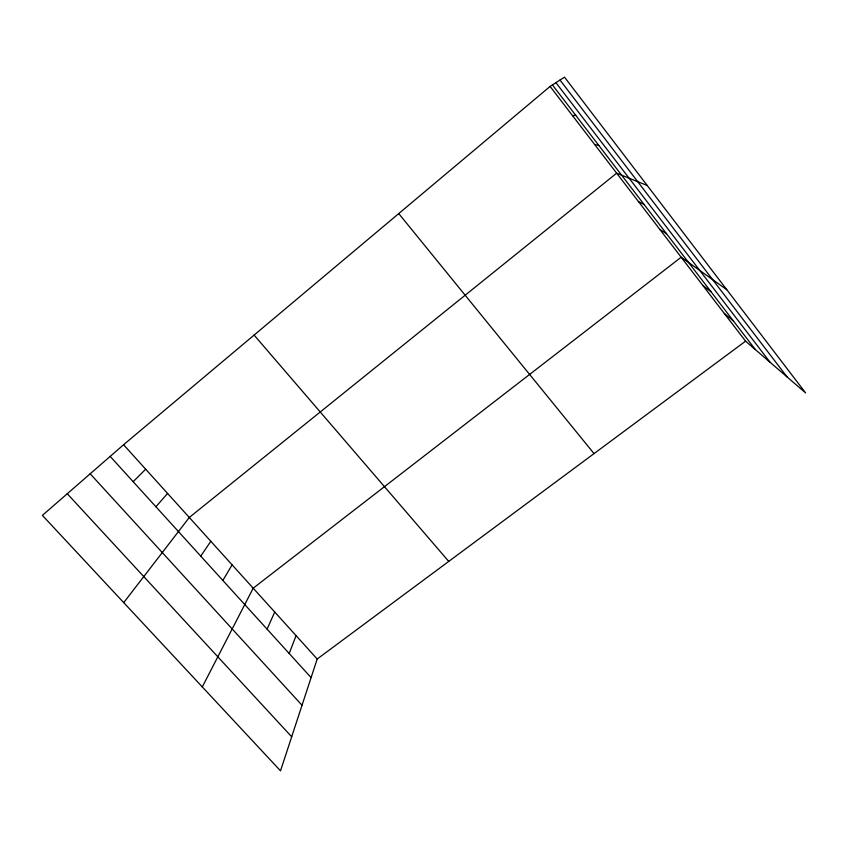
<?xml version="1.0" encoding="UTF-8"?>
<svg xmlns="http://www.w3.org/2000/svg" width="848" height="848" viewBox="0 0 848 848"><rect width="100%" height="100%" fill="white"/><g stroke="black" fill="none" stroke-linecap="round" stroke-linejoin="round"><path stroke-width="1.27" d="M745.583 341.161L317.194 659.013L280.518 770.843L42.4 515.383L123.575 444.734L550.098 86.432L564.503 77.157L805.6 392.91L745.583 341.161L550.098 86.432M289.2 653.501L296.069 635.629M267.088 629.152L274.731 612.023M202.29 686.922L253.202 588.183L681.177 257.23L726.778 289.687M222.865 580.467L232.098 564.832M200.764 556.129L210.802 541.268M123.723 602.631L189.295 517.471L616.666 173.172L647.236 185.511M155.915 506.754L167.597 493.451M133.157 481.696L145.686 469.209M572.517 115.646L575.739 115.339M594.713 144.563L598.805 145.421M638.396 201.485L644.183 204.601M659.903 229.501L666.507 233.709M702.875 285.5L711.101 291.86M724.34 313.474L733.361 320.883M67.268 493.737L291.691 736.795M90.185 473.799L302.026 705.26M110.176 456.394L311.099 677.616M123.575 444.734L317.194 659.013M254.103 335.077L448.74 561.408M398.73 213.579L594.035 453.606M555.928 82.669L770.069 362.266M552.419 84.927L755.377 349.599M560.009 80.051L787.029 376.894"/></g></svg>
